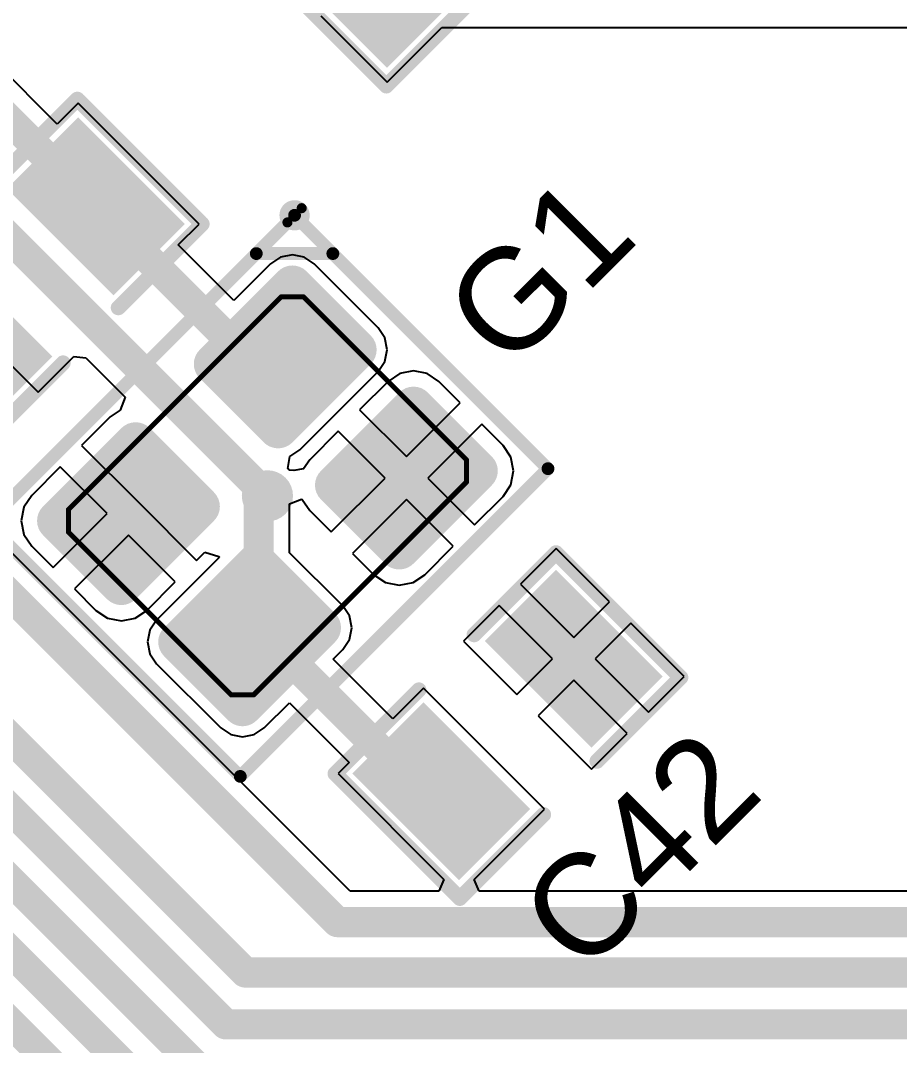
# Model space of a CAD drawing. Header units: millimetres. Extents: x 95 to 305, y 96 to 295.
# Drawn here: x 207.91 to 216.64, y 129.08 to 139.25 of the extents above; entities that cross this region are included whole.
import ezdxf

# ---------------------------------------------------------------- set-up
doc = ezdxf.new("R2010")
doc.units = ezdxf.units.MM
for name, color, linetype in [('Mechanical13', 56, 'Continuous'), ('Mechanical15', 56, 'Continuous'), ('TopLayer', 1, 'Continuous'), ('TopOverlay', 2, 'Continuous'), ('TopPaste', 8, 'Continuous'), ('TopSolder', 216, 'Continuous')]:
    doc.layers.add(name, color=color, linetype=linetype)
doc.styles.add('Arial', font='arial.ttf', dxfattribs={"height": 0.2})

# ---------------------------------------------------------------- blocks, each defined once
blk = doc.blocks.new('RES0805_118')
at = {"layer": 'TopLayer'}
for points in [[(-1.38780139, 0.6782968399999999), (-0.4878006499999999, 0.6782968399999999), (-0.4878006499999999, -0.7187031599999999), (-1.38780139, -0.7187031599999999)], [(0.49219993, 0.67829938), (1.39220067, 0.67829938), (1.39220067, -0.7187006199999999), (0.49219993, -0.7187006199999999)]]:
    blk.add_hatch(color=1, dxfattribs=at).paths.add_polyline_path(points)
at = {"layer": 'TopPaste'}
for points in [[(-1.38780139, 0.6782968399999999), (-0.4878006499999999, 0.6782968399999999), (-0.4878006499999999, -0.7187031599999999), (-1.38780139, -0.7187031599999999)], [(0.49219993, 0.67829938), (1.39220067, 0.67829938), (1.39220067, -0.7187006199999999), (0.49219993, -0.7187006199999999)]]:
    blk.add_hatch(color=8, dxfattribs=at).paths.add_polyline_path(points)
at = {"layer": 'TopSolder'}
for points in [[(-1.43780129, 0.72829674), (-0.43780075, 0.72829674), (-0.43780075, -0.76870306), (-1.43780129, -0.76870306)], [(0.44220003, 0.72829928), (1.44220057, 0.72829928), (1.44220057, -0.76870052), (0.44220003, -0.76870052)]]:
    blk.add_hatch(color=216, dxfattribs=at).paths.add_polyline_path(points)
at = {"layer": 'TopOverlay', "const_width": 0.1499997}
for points in [[(-0.47500032, 0.8500008399999999), (-1.5750032, 0.8500008399999999)], [(1.5750032, 0.8500008399999999), (0.47500032, 0.8500008399999999)], [(-1.57500066, -0.87499952), (-1.57500066, 0.8249970799999999)], [(1.57500066, -0.87499952), (1.57500066, 0.8249970799999999)], [(-0.4499991, -0.90000074), (-1.57500066, -0.90000074)], [(1.57500066, -0.90000074), (0.47500032, -0.90000074)]]:
    blk.add_lwpolyline(points, dxfattribs=at)
at = {"layer": 'TopOverlay', "const_width": 0.07499858}
for points in [[(-1.61250376, 0.8500008399999999, 1), (-1.53750264, 0.8500008399999999, 1)], [(-0.5125008799999999, 0.8500008399999999, 1), (-0.43749976, 0.8500008399999999, 1)], [(0.43749976, 0.8500008399999999, 1), (0.5125008799999999, 0.8500008399999999, 1)], [(1.53750264, 0.8500008399999999, 1), (1.61250376, 0.8500008399999999, 1)], [(-1.61250122, 0.8249970799999999, 1), (-1.5375001, 0.8249970799999999, 1)], [(1.5375001, 0.8249970799999999, 1), (1.61250122, 0.8249970799999999, 1)], [(-1.61250122, -0.87499952, 1), (-1.5375001, -0.87499952, 1)], [(1.5375001, -0.87499952, 1), (1.61250122, -0.87499952, 1)], [(-1.61250122, -0.90000074, 1), (-1.5375001, -0.90000074, 1)], [(-0.4874996599999999, -0.90000074, 1), (-0.41249854, -0.90000074, 1)], [(0.43749976, -0.90000074, 1), (0.5125008799999999, -0.90000074, 1)], [(1.5375001, -0.90000074, 1), (1.61250122, -0.90000074, 1)]]:
    blk.add_lwpolyline(points, format="xyb", close=True, dxfattribs=at)
blk = doc.blocks.new('TSX_3225_153')
at = {"layer": 'Mechanical15'}
h = blk.add_hatch(color=56, dxfattribs=at)
edge = h.paths.add_edge_path()
edge.add_arc((0, 0), 0.254, 0, 360)
at = {"layer": 'TopLayer'}
h = blk.add_hatch(color=1, dxfattribs=at)
edge = h.paths.add_edge_path()
edge.add_arc((-1.65000051, 1.30000121), 0.1499997, 90, 180)
edge.add_line((-1.80000021, 1.30000121), (-1.80000021, 0.4000004699999999))
edge.add_arc((-1.65000051, 0.4000004699999999), 0.1499997, 180, 270.0000000000001)
edge.add_line((-1.65000051, 0.25000077), (-0.5500001699999999, 0.25000077))
edge.add_arc((-0.55000017, 0.4000004699999999), 0.1499997, 270, 360)
edge.add_line((-0.4000004700000001, 0.4000004699999999), (-0.4000004700000001, 1.30000121))
edge.add_arc((-0.55000017, 1.30000121), 0.1499997, 0, 90)
edge.add_line((-0.55000017, 1.45000091), (-1.65000051, 1.45000091))
h = blk.add_hatch(color=1, dxfattribs=at)
edge = h.paths.add_edge_path()
edge.add_arc((0.54999763, 1.29999867), 0.1499997, 90, 180)
edge.add_line((0.3999979300000001, 1.29999867), (0.3999979300000001, 0.3999979300000001))
edge.add_arc((0.54999763, 0.39999793), 0.1499997, 180, 270)
edge.add_line((0.54999763, 0.24999823), (1.64999797, 0.24999823))
edge.add_arc((1.64999797, 0.39999793), 0.1499997, 270, 360)
edge.add_line((1.79999767, 0.39999793), (1.79999767, 1.29999867))
edge.add_arc((1.64999797, 1.29999867), 0.1499997, 0, 90)
edge.add_line((1.64999797, 1.44999837), (0.54999763, 1.44999837))
h = blk.add_hatch(color=1, dxfattribs=at)
edge = h.paths.add_edge_path()
edge.add_arc((-1.65000051, -0.4000004699999999), 0.1499997, 90, 180)
edge.add_line((-1.80000021, -0.4000004699999999), (-1.80000021, -1.30000121))
edge.add_arc((-1.65000051, -1.30000121), 0.1499997, 180, 270.0000000000001)
edge.add_line((-1.65000051, -1.45000091), (-0.5500001699999999, -1.45000091))
edge.add_arc((-0.55000017, -1.30000121), 0.1499997, 270, 360)
edge.add_line((-0.4000004700000001, -1.30000121), (-0.4000004700000001, -0.4000004699999999))
edge.add_arc((-0.55000017, -0.4000004699999999), 0.1499997, 0, 90)
edge.add_line((-0.55000017, -0.25000077), (-1.65000051, -0.25000077))
h = blk.add_hatch(color=1, dxfattribs=at)
edge = h.paths.add_edge_path()
edge.add_arc((0.55000017, -0.4000004699999999), 0.1499997, 90, 180)
edge.add_line((0.4000004700000001, -0.4000004699999999), (0.4000004700000001, -1.30000121))
edge.add_arc((0.55000017, -1.30000121), 0.1499997, 180, 270)
edge.add_line((0.55000017, -1.45000091), (1.65000051, -1.45000091))
edge.add_arc((1.65000051, -1.30000121), 0.1499997, 270, 360)
edge.add_line((1.80000021, -1.30000121), (1.80000021, -0.4000004699999999))
edge.add_arc((1.65000051, -0.4000004699999999), 0.1499997, 0, 90.0000000000001)
edge.add_line((1.65000051, -0.25000077), (0.5500001699999999, -0.25000077))
at = {"layer": 'TopPaste'}
h = blk.add_hatch(color=8, dxfattribs=at)
edge = h.paths.add_edge_path()
edge.add_arc((-1.65000051, 1.30000121), 0.1499997, 90, 180)
edge.add_line((-1.80000021, 1.30000121), (-1.80000021, 0.4000004699999999))
edge.add_arc((-1.65000051, 0.4000004699999999), 0.1499997, 180, 270.0000000000001)
edge.add_line((-1.65000051, 0.25000077), (-0.5500001699999999, 0.25000077))
edge.add_arc((-0.55000017, 0.4000004699999999), 0.1499997, 270, 360)
edge.add_line((-0.4000004700000001, 0.4000004699999999), (-0.4000004700000001, 1.30000121))
edge.add_arc((-0.55000017, 1.30000121), 0.1499997, 0, 90)
edge.add_line((-0.55000017, 1.45000091), (-1.65000051, 1.45000091))
h = blk.add_hatch(color=8, dxfattribs=at)
edge = h.paths.add_edge_path()
edge.add_arc((0.54999763, 1.29999867), 0.1499997, 90, 180)
edge.add_line((0.3999979300000001, 1.29999867), (0.3999979300000001, 0.3999979300000001))
edge.add_arc((0.54999763, 0.39999793), 0.1499997, 180, 270)
edge.add_line((0.54999763, 0.24999823), (1.64999797, 0.24999823))
edge.add_arc((1.64999797, 0.39999793), 0.1499997, 270, 360)
edge.add_line((1.79999767, 0.39999793), (1.79999767, 1.29999867))
edge.add_arc((1.64999797, 1.29999867), 0.1499997, 0, 90)
edge.add_line((1.64999797, 1.44999837), (0.54999763, 1.44999837))
h = blk.add_hatch(color=8, dxfattribs=at)
edge = h.paths.add_edge_path()
edge.add_arc((-1.65000051, -0.4000004699999999), 0.1499997, 90, 180)
edge.add_line((-1.80000021, -0.4000004699999999), (-1.80000021, -1.30000121))
edge.add_arc((-1.65000051, -1.30000121), 0.1499997, 180, 270.0000000000001)
edge.add_line((-1.65000051, -1.45000091), (-0.5500001699999999, -1.45000091))
edge.add_arc((-0.55000017, -1.30000121), 0.1499997, 270, 360)
edge.add_line((-0.4000004700000001, -1.30000121), (-0.4000004700000001, -0.4000004699999999))
edge.add_arc((-0.55000017, -0.4000004699999999), 0.1499997, 0, 90)
edge.add_line((-0.55000017, -0.25000077), (-1.65000051, -0.25000077))
h = blk.add_hatch(color=8, dxfattribs=at)
edge = h.paths.add_edge_path()
edge.add_arc((0.55000017, -0.4000004699999999), 0.1499997, 90, 180)
edge.add_line((0.4000004700000001, -0.4000004699999999), (0.4000004700000001, -1.30000121))
edge.add_arc((0.55000017, -1.30000121), 0.1499997, 180, 270)
edge.add_line((0.55000017, -1.45000091), (1.65000051, -1.45000091))
edge.add_arc((1.65000051, -1.30000121), 0.1499997, 270, 360)
edge.add_line((1.80000021, -1.30000121), (1.80000021, -0.4000004699999999))
edge.add_arc((1.65000051, -0.4000004699999999), 0.1499997, 0, 90.0000000000001)
edge.add_line((1.65000051, -0.25000077), (0.5500001699999999, -0.25000077))
at = {"layer": 'TopSolder'}
h = blk.add_hatch(color=216, dxfattribs=at)
edge = h.paths.add_edge_path()
edge.add_arc((-1.65000051, 1.30000121), 0.1999996, 90, 180)
edge.add_line((-1.85000011, 1.30000121), (-1.85000011, 0.4000004699999999))
edge.add_arc((-1.65000051, 0.4000004699999999), 0.1999996, 180, 269.9999999999999)
edge.add_line((-1.65000051, 0.2000008699999999), (-0.5500001699999999, 0.2000008699999999))
edge.add_arc((-0.55000017, 0.4000004699999999), 0.1999996, 270, 360)
edge.add_line((-0.35000057, 0.4000004699999999), (-0.35000057, 1.30000121))
edge.add_arc((-0.55000017, 1.30000121), 0.1999996, 0, 90)
edge.add_line((-0.55000017, 1.50000081), (-1.65000051, 1.50000081))
h = blk.add_hatch(color=216, dxfattribs=at)
edge = h.paths.add_edge_path()
edge.add_arc((0.54999763, 1.29999867), 0.1999996, 90, 180)
edge.add_line((0.34999803, 1.29999867), (0.34999803, 0.3999979300000001))
edge.add_arc((0.54999763, 0.39999793), 0.1999996, 180, 270)
edge.add_line((0.54999763, 0.19999833), (1.64999797, 0.19999833))
edge.add_arc((1.64999797, 0.39999793), 0.1999996, 270, 360)
edge.add_line((1.84999757, 0.39999793), (1.84999757, 1.29999867))
edge.add_arc((1.64999797, 1.29999867), 0.1999996, 0, 90)
edge.add_line((1.64999797, 1.49999827), (0.54999763, 1.49999827))
h = blk.add_hatch(color=216, dxfattribs=at)
edge = h.paths.add_edge_path()
edge.add_arc((-1.65000051, -0.4000004699999999), 0.1999996, 90, 180)
edge.add_line((-1.85000011, -0.4000004699999999), (-1.85000011, -1.30000121))
edge.add_arc((-1.65000051, -1.30000121), 0.1999996, 180, 269.9999999999999)
edge.add_line((-1.65000051, -1.50000081), (-0.5500001699999999, -1.50000081))
edge.add_arc((-0.55000017, -1.30000121), 0.1999996, 270, 360)
edge.add_line((-0.35000057, -1.30000121), (-0.35000057, -0.4000004699999999))
edge.add_arc((-0.55000017, -0.4000004699999999), 0.1999996, 0, 90)
edge.add_line((-0.55000017, -0.2000008699999999), (-1.65000051, -0.2000008699999999))
h = blk.add_hatch(color=216, dxfattribs=at)
edge = h.paths.add_edge_path()
edge.add_arc((0.55000017, -0.4000004699999999), 0.1999996, 90, 180)
edge.add_line((0.35000057, -0.4000004699999999), (0.35000057, -1.30000121))
edge.add_arc((0.55000017, -1.30000121), 0.1999996, 180, 270)
edge.add_line((0.55000017, -1.50000081), (1.65000051, -1.50000081))
edge.add_arc((1.65000051, -1.30000121), 0.1999996, 270, 360)
edge.add_line((1.85000011, -1.30000121), (1.85000011, -0.4000004699999999))
edge.add_arc((1.65000051, -0.4000004699999999), 0.1999996, 0, 89.99999999999987)
edge.add_line((1.65000051, -0.2000008699999999), (0.5500001699999999, -0.2000008699999999))
at = {"layer": 'Mechanical13', "const_width": 0.0499999}
for points in [[(-1.49266656, 1.3000736), (-1.64974016, 1.143)], [(1.49392386, 1.3000736), (-1.49266656, 1.3000736)], [(1.6502253, 1.14377216), (1.49392386, 1.3000736)], [(-1.64974016, -1.143), (-1.64974016, 1.143)], [(1.6502253, -1.143), (1.6502253, 1.14377216)], [(-1.49282912, -1.29991104), (-1.64974016, -1.143)], [(1.6502253, -1.143), (1.49331426, -1.29991104)], [(1.49331426, -1.29991104), (-1.49282912, -1.29991104)]]:
    blk.add_lwpolyline(points, dxfattribs=at)
at = {"layer": 'Mechanical13', "const_width": 0.02499868}
for points in [[(-1.5051659, 1.3000736, 1), (-1.48016722, 1.3000736, 1)], [(-1.5051659, 1.3000736, 1), (-1.48016722, 1.3000736, 1)], [(1.48142452, 1.3000736, 1), (1.5064232, 1.3000736, 1)], [(1.48142452, 1.3000736, 1), (1.5064232, 1.3000736, 1)], [(-1.6622395, 1.143, 1), (-1.63724082, 1.143, 1)], [(-1.6622395, 1.143, 1), (-1.63724082, 1.143, 1)], [(1.63772596, 1.14377216, 1), (1.66272464, 1.14377216, 1)], [(1.63772596, 1.14377216, 1), (1.66272464, 1.14377216, 1)], [(-1.6622395, -1.143, 1), (-1.63724082, -1.143, 1)], [(-1.6622395, -1.143, 1), (-1.63724082, -1.143, 1)], [(1.63772596, -1.143, 1), (1.66272464, -1.143, 1)], [(1.63772596, -1.143, 1), (1.66272464, -1.143, 1)], [(-1.50532846, -1.29991104, 1), (-1.48032978, -1.29991104, 1)], [(-1.50532846, -1.29991104, 1), (-1.48032978, -1.29991104, 1)], [(1.48081492, -1.29991104, 1), (1.5058136, -1.29991104, 1)], [(1.48081492, -1.29991104, 1), (1.5058136, -1.29991104, 1)]]:
    blk.add_lwpolyline(points, format="xyb", close=True, dxfattribs=at)
at = {"layer": 'Mechanical15', "const_width": 0.127}
for points in [[(2.159, 1.778), (-2.159, 1.778)], [(-2.159, -1.778), (-2.159, 1.778)], [(2.159, -1.778), (2.159, 1.778)], [(2.159, -1.778), (-2.159, -1.778)]]:
    blk.add_lwpolyline(points, dxfattribs=at)
at = {"layer": 'Mechanical15', "const_width": 0.0635}
for points in [[(-2.19075, 1.778, 1), (-2.12725, 1.778, 1)], [(-2.19075, 1.778, 1), (-2.12725, 1.778, 1)], [(2.12725, 1.778, 1), (2.19075, 1.778, 1)], [(2.12725, 1.778, 1), (2.19075, 1.778, 1)], [(-2.19075, -1.778, 1), (-2.12725, -1.778, 1)], [(-2.19075, -1.778, 1), (-2.12725, -1.778, 1)], [(2.12725, -1.778, 1), (2.19075, -1.778, 1)], [(2.12725, -1.778, 1), (2.19075, -1.778, 1)]]:
    blk.add_lwpolyline(points, format="xyb", close=True, dxfattribs=at)
at = {"layer": 'TopOverlay', "const_width": 0.127}
for points in [[(2.159, 1.778), (-2.159, 1.778)], [(-2.159, -1.24100082), (-2.159, 1.778)], [(2.159, -1.778), (2.159, 1.778)], [(-1.62199828, -1.778), (-2.159, -1.24100082)], [(2.159, -1.778), (-1.62199828, -1.778)]]:
    blk.add_lwpolyline(points, dxfattribs=at)
at = {"layer": 'TopOverlay'}
for points, const_width in [([(-2.19075, 1.778, 1), (-2.12725, 1.778, 1)], 0.0635), ([(-2.19075, 1.778, 1), (-2.12725, 1.778, 1)], 0.0635), ([(2.12725, 1.778, 1), (2.19075, 1.778, 1)], 0.0635), ([(2.12725, 1.778, 1), (2.19075, 1.778, 1)], 0.0635), ([(-2.19075, -1.24100082, 1), (-2.12725, -1.24100082, 1)], 0.0635), ([(-2.19075, -1.24100082, 1), (-2.12725, -1.24100082, 1)], 0.0635), ([(-2.0590002, -1.778, 1), (-2.2589998, -1.778, 1)], 0.0999998), ([(-2.28399848, -1.778, 1), (-2.23400112, -1.778, 1)], 0.0499999), ([(-2.08399888, -1.778, 1), (-2.03400152, -1.778, 1)], 0.0499999), ([(-1.65374828, -1.778, 1), (-1.59024828, -1.778, 1)], 0.0635), ([(-1.65374828, -1.778, 1), (-1.59024828, -1.778, 1)], 0.0635), ([(2.12725, -1.778, 1), (2.19075, -1.778, 1)], 0.0635), ([(2.12725, -1.778, 1), (2.19075, -1.778, 1)], 0.0635)]:
    blk.add_lwpolyline(points, format="xyb", close=True, dxfattribs=dict(at, const_width=const_width))
blk = doc.blocks.new('CAP0805_162')
at = {"layer": 'TopLayer'}
for points in [[(-1.37900029, 0.70449948), (-0.47899955, 0.70449948), (-0.47899955, -0.69250052), (-1.37900029, -0.69250052)], [(0.48100107, 0.70449948), (1.38100181, 0.70449948), (1.38100181, -0.69250052), (0.48100107, -0.69250052)]]:
    blk.add_hatch(color=1, dxfattribs=at).paths.add_polyline_path(points)
at = {"layer": 'TopPaste'}
for points in [[(-1.37900029, 0.70449948), (-0.47899955, 0.70449948), (-0.47899955, -0.69250052), (-1.37900029, -0.69250052)], [(0.48100107, 0.70449948), (1.38100181, 0.70449948), (1.38100181, -0.69250052), (0.48100107, -0.69250052)]]:
    blk.add_hatch(color=8, dxfattribs=at).paths.add_polyline_path(points)
at = {"layer": 'TopSolder'}
for points in [[(-1.42900019, 0.7544993799999999), (-0.42899965, 0.7544993799999999), (-0.42899965, -0.7425004199999999), (-1.42900019, -0.7425004199999999)], [(0.4310011699999999, 0.7544993799999999), (1.43100171, 0.7544993799999999), (1.43100171, -0.7425004199999999), (0.4310011699999999, -0.7425004199999999)]]:
    blk.add_hatch(color=216, dxfattribs=at).paths.add_polyline_path(points)
at = {"layer": 'TopOverlay', "const_width": 0.1499997}
for points in [[(-0.37500052, 0.8750020599999999), (-1.55000198, 0.8750020599999999)], [(-1.55000198, -0.8500008399999999), (-1.55000198, 0.8500008399999999)], [(1.54999944, 0.87499952), (0.3999992, 0.87499952)], [(1.54999944, -0.85000338), (1.54999944, 0.8499983)], [(-0.37500052, -0.8750020599999999), (-1.55000198, -0.8750020599999999)], [(1.54999944, -0.8750045999999999), (0.37500052, -0.8750045999999999)]]:
    blk.add_lwpolyline(points, dxfattribs=at)
at = {"layer": 'TopOverlay', "const_width": 0.07499858}
for points in [[(-1.58750254, 0.8750020599999999, 1), (-1.51250142, 0.8750020599999999, 1)], [(-1.58750254, 0.8500008399999999, 1), (-1.51250142, 0.8500008399999999, 1)], [(-0.41250108, 0.8750020599999999, 1), (-0.33749996, 0.8750020599999999, 1)], [(0.36249864, 0.87499952, 1), (0.43749976, 0.87499952, 1)], [(1.51249888, 0.87499952, 1), (1.5875, 0.87499952, 1)], [(1.51249888, 0.8499983, 1), (1.5875, 0.8499983, 1)], [(-1.58750254, -0.8500008399999999, 1), (-1.51250142, -0.8500008399999999, 1)], [(-1.58750254, -0.8750020599999999, 1), (-1.51250142, -0.8750020599999999, 1)], [(-0.41250108, -0.8750020599999999, 1), (-0.33749996, -0.8750020599999999, 1)], [(0.33749996, -0.8750045999999999, 1), (0.41250108, -0.8750045999999999, 1)], [(1.51249888, -0.85000338, 1), (1.5875, -0.85000338, 1)], [(1.51249888, -0.8750045999999999, 1), (1.5875, -0.8750045999999999, 1)]]:
    blk.add_lwpolyline(points, format="xyb", close=True, dxfattribs=at)
blk = doc.blocks.new('CAP0805_163')
at = {"layer": 'TopLayer'}
for points in [[(-1.37899775, 0.70449948), (-0.47899701, 0.70449948), (-0.47899701, -0.69250052), (-1.37899775, -0.69250052)], [(0.48100107, 0.70449948), (1.38100181, 0.70449948), (1.38100181, -0.69250052), (0.48100107, -0.69250052)]]:
    blk.add_hatch(color=1, dxfattribs=at).paths.add_polyline_path(points)
at = {"layer": 'TopPaste'}
for points in [[(-1.37899775, 0.70449948), (-0.47899701, 0.70449948), (-0.47899701, -0.69250052), (-1.37899775, -0.69250052)], [(0.48100107, 0.70449948), (1.38100181, 0.70449948), (1.38100181, -0.69250052), (0.48100107, -0.69250052)]]:
    blk.add_hatch(color=8, dxfattribs=at).paths.add_polyline_path(points)
at = {"layer": 'TopSolder'}
for points in [[(-1.42899765, 0.7544993799999999), (-0.42899711, 0.7544993799999999), (-0.42899711, -0.7425004199999999), (-1.42899765, -0.7425004199999999)], [(0.4310011699999999, 0.7544993799999999), (1.43100171, 0.7544993799999999), (1.43100171, -0.7425004199999999), (0.4310011699999999, -0.7425004199999999)]]:
    blk.add_hatch(color=216, dxfattribs=at).paths.add_polyline_path(points)
at = {"layer": 'TopOverlay', "const_width": 0.1499997}
for points in [[(-1.54999944, 0.8750045999999999), (-0.37500052, 0.8750020599999999)], [(-1.5499969, 0.8500008399999999), (-1.54999944, -0.8499983)], [(0.3999992, 0.87499952), (1.54999944, 0.87499952)], [(1.54999944, 0.8499983), (1.54999944, -0.85000338)], [(-1.54999944, -0.87499952), (-0.37500052, -0.8750020599999999)], [(0.37500052, -0.8750045999999999), (1.54999944, -0.8750045999999999)]]:
    blk.add_lwpolyline(points, dxfattribs=at)
at = {"layer": 'TopOverlay', "const_width": 0.07499858}
for points in [[(-1.5875, 0.8750045999999999, 1), (-1.51249888, 0.8750045999999999, 1)], [(-1.58749746, 0.8500008399999999, 1), (-1.51249634, 0.8500008399999999, 1)], [(-0.41250108, 0.8750020599999999, 1), (-0.33749996, 0.8750020599999999, 1)], [(0.36249864, 0.87499952, 1), (0.43749976, 0.87499952, 1)], [(1.51249888, 0.87499952, 1), (1.5875, 0.87499952, 1)], [(1.51249888, 0.8499983, 1), (1.5875, 0.8499983, 1)], [(-1.5875, -0.8499983, 1), (-1.51249888, -0.8499983, 1)], [(-1.5875, -0.87499952, 1), (-1.51249888, -0.87499952, 1)], [(-0.41250108, -0.8750020599999999, 1), (-0.33749996, -0.8750020599999999, 1)], [(0.33749996, -0.8750045999999999, 1), (0.41250108, -0.8750045999999999, 1)], [(1.51249888, -0.85000338, 1), (1.5875, -0.85000338, 1)], [(1.51249888, -0.8750045999999999, 1), (1.5875, -0.8750045999999999, 1)]]:
    blk.add_lwpolyline(points, format="xyb", close=True, dxfattribs=at)

msp = doc.modelspace()

# ---------------------------------------------------------------- linework, layer by layer
at = {"layer": 'TopLayer'}
for p, q in [((210.89240778, 139.29412324), (211.55109582, 138.6354352)), ((211.55109582, 138.6354352), (212.0937465, 139.17808588)), ((212.0937465, 139.17808588), (236.08394998, 139.17808588)), ((208.27745492, 138.21893108), (207.58009538, 138.91628808)), ((208.48542758, 138.42690374), (208.27745492, 138.21893108)), ((209.68538708, 137.22694424), (208.48542758, 138.42690374)), ((211.18406328, 130.60587798), (204.10537792, 137.68456588)), ((209.47741188, 137.01896904), (209.68538708, 137.22694424)), ((210.0296155, 136.46676796), (209.47741188, 137.01896904)), ((210.61088688, 136.92133906), (210.49383352, 136.89805488)), ((210.72794024, 136.89805488), (210.61088688, 136.92133906)), ((210.39459826, 136.83175072), (210.0296155, 136.46676796)), ((210.49383352, 136.89805488), (210.39459826, 136.83175072)), ((210.82717296, 136.83175072), (210.72794024, 136.89805488)), ((211.46356996, 136.19535372), (210.82717296, 136.83175072)), ((207.45200064, 136.19350714), (208.08733084, 135.55817694)), ((211.52987412, 136.096121), (211.46356996, 136.19535372)), ((211.5531583, 135.97906764), (211.52987412, 136.096121)), ((208.40493498, 135.87578108), (208.44087852, 135.91172208)), ((208.44087852, 135.91172208), (208.5622321, 135.8980899)), ((208.5622321, 135.8980899), (208.95183762, 135.50848438)), ((211.52987412, 135.86201428), (211.5531583, 135.97906764)), ((208.08733084, 135.55817694), (208.40493498, 135.87578108)), ((211.46356996, 135.76277902), (211.52987412, 135.86201428)), ((210.68575338, 134.98496244), (211.46356996, 135.76277902)), ((211.67640672, 135.74307116), (211.56063352, 135.66571546)), ((211.81296982, 135.77023646), (211.67640672, 135.74307116)), ((211.94953292, 135.74307116), (211.81296982, 135.77023646)), ((212.06530612, 135.66571546), (211.94953292, 135.74307116)), ((211.56063352, 135.66571546), (211.27779944, 135.38288138)), ((212.27743422, 135.45358736), (212.06530612, 135.66571546)), ((208.95183762, 135.50848438), (208.90220856, 135.3785075)), ((208.90220856, 135.3785075), (208.80291488, 135.3121627)), ((211.27779944, 135.38288138), (211.74226384, 134.91841698)), ((211.74226384, 134.91841698), (212.27743422, 135.45358736)), ((208.80291488, 135.3121627), (208.52006556, 135.02931338)), ((212.48956486, 135.24145672), (211.95439448, 134.70628634)), ((212.70170058, 135.029321), (212.48956486, 135.24145672)), ((211.0656688, 135.17075074), (210.78281694, 134.88789888)), ((211.5301332, 134.70628634), (211.0656688, 135.17075074)), ((208.52006556, 135.02931338), (209.09059782, 134.45878366)), ((210.58652066, 134.91865828), (210.68575338, 134.98496244)), ((212.77905628, 134.9135478), (212.70170058, 135.029321)), ((210.56653848, 134.8021307), (210.58652066, 134.91865828)), ((210.78281694, 134.88789888), (210.72178836, 134.79656302)), ((212.80622158, 134.7769847), (212.77905628, 134.9135478)), ((208.30793492, 134.81718274), (208.0250983, 134.53434612)), ((208.77239932, 134.35271834), (208.30793492, 134.81718274)), ((210.57834186, 134.7840332), (210.56653848, 134.8021307)), ((210.62601004, 134.77956788), (210.57834186, 134.7840332)), ((210.72178836, 134.79656302), (210.62601004, 134.77956788)), ((212.77905628, 134.6404216), (212.80622158, 134.7769847)), ((210.99494504, 134.17109818), (211.5301332, 134.70628634)), ((211.95439448, 134.70628634), (212.4188665, 134.24181432)), ((212.70170058, 134.5246484), (212.77905628, 134.6404216)), ((208.0250983, 134.53434612), (207.9477426, 134.41857292)), ((210.58234236, 134.451725), (210.69987324, 134.4949304)), ((210.69987324, 134.4949304), (210.70934236, 134.4931905)), ((210.70934236, 134.4931905), (210.78281694, 134.38322628)), ((211.74226384, 134.49415316), (211.20707568, 133.95896754)), ((212.20673586, 134.02968368), (211.74226384, 134.49415316)), ((212.4188665, 134.24181432), (212.70170058, 134.5246484)), ((207.9477426, 134.41857292), (207.9205773, 134.28200982)), ((209.09059782, 134.45878366), (209.66113262, 133.88824632)), ((210.58234236, 133.965315), (210.58234236, 134.451725)), ((210.78281694, 134.38322628), (210.99494504, 134.17109818)), ((207.9205773, 134.28200982), (207.9477426, 134.14544672)), ((208.2372264, 133.81754542), (208.77239932, 134.35271834)), ((207.9477426, 134.14544672), (208.0250983, 134.02967352)), ((208.9845325, 134.14058516), (208.44935958, 133.60541224)), ((209.44900198, 133.67611568), (208.9845325, 134.14058516)), ((208.0250983, 134.02967352), (208.2372264, 133.81754542)), ((209.66113262, 133.88824632), (209.74343624, 133.97054994)), ((209.74343624, 133.97054994), (209.8812414, 133.92874916)), ((211.1100172, 133.43764016), (210.58234236, 133.965315)), ((211.20707568, 133.95896754), (211.4192114, 133.74683182)), ((211.923884, 133.74683182), (212.20673586, 134.02968368)), ((213.22835942, 134.00751202), (212.8748092, 133.6539618)), ((213.75762938, 133.47824206), (213.22835942, 134.00751202)), ((209.88364932, 133.91664098), (209.26322892, 133.29622058)), ((209.8812414, 133.92874916), (209.88364932, 133.91664098)), ((209.16616536, 133.39327906), (209.44900198, 133.67611568)), ((211.4192114, 133.74683182), (211.5349846, 133.66947612)), ((211.5349846, 133.66947612), (211.6715477, 133.64231082)), ((211.6715477, 133.64231082), (211.8081108, 133.66947612)), ((211.8081108, 133.66947612), (211.923884, 133.74683182)), ((212.8748092, 133.6539618), (213.40407662, 133.12469184)), ((208.44935958, 133.60541224), (208.66149276, 133.39327906)), ((213.40407662, 133.12469184), (213.75762938, 133.47824206)), ((208.66149276, 133.39327906), (208.77726596, 133.31592336)), ((209.05039216, 133.31592336), (209.16616536, 133.39327906)), ((211.17632136, 133.33840744), (211.1100172, 133.43764016)), ((212.66267856, 133.44183116), (212.30912326, 133.08827586)), ((213.19194598, 132.9125612), (212.66267856, 133.44183116)), ((208.77726596, 133.31592336), (208.91382906, 133.28875806)), ((208.91382906, 133.28875806), (209.05039216, 133.31592336)), ((209.26322892, 133.29622058), (209.19692476, 133.19698532)), ((211.19960554, 133.22135408), (211.17632136, 133.33840744)), ((213.96976002, 133.26611142), (213.6162098, 132.9125612)), ((214.49902998, 132.73684146), (213.96976002, 133.26611142)), ((209.19692476, 133.19698532), (209.17364058, 133.07993196)), ((211.17632136, 133.10430072), (211.19960554, 133.22135408)), ((209.17364058, 133.07993196), (209.19692476, 132.9628786)), ((211.1100172, 133.00506546), (211.17632136, 133.10430072)), ((212.30912326, 133.08827586), (212.83839322, 132.5590059)), ((209.19692476, 132.9628786), (209.26322892, 132.86364588)), ((211.0143735, 132.90942176), (211.1100172, 133.00506546)), ((209.26322892, 132.86364588), (209.89962592, 132.22724888)), ((211.60767686, 132.3161184), (211.0143735, 132.90942176)), ((212.83839322, 132.5590059), (213.19194598, 132.9125612)), ((213.6162098, 132.9125612), (214.14547976, 132.38329124)), ((214.14547976, 132.38329124), (214.49902998, 132.73684146)), ((213.40407662, 132.70043056), (213.05052386, 132.34687526)), ((213.93334912, 132.1711606), (213.40407662, 132.70043056)), ((211.91314234, 132.62158388), (211.60767686, 132.3161184)), ((213.11310184, 131.42162438), (211.91314234, 132.62158388)), ((210.33220062, 132.22724888), (210.58179626, 132.47684452)), ((210.58179626, 132.47684452), (211.17509962, 131.88354116)), ((213.05052386, 132.34687526), (213.57979382, 131.8176053)), ((209.89962592, 132.22724888), (209.99885864, 132.16094472)), ((210.23296536, 132.16094472), (210.33220062, 132.22724888)), ((209.99885864, 132.16094472), (210.115912, 132.13766054)), ((210.115912, 132.13766054), (210.23296536, 132.16094472)), ((213.57979382, 131.8176053), (213.93334912, 132.1711606)), ((211.17509962, 131.88354116), (211.06461724, 131.77305878)), ((211.06461724, 131.77305878), (212.11446528, 130.72321074)), ((212.4146882, 130.72321074), (213.11310184, 131.42162438)), ((212.11446528, 130.72321074), (212.06586238, 130.60587798)), ((212.4632911, 130.60587798), (212.4146882, 130.72321074)), ((212.06586238, 130.60587798), (211.18406328, 130.60587798)), ((223.13637872, 130.60587798), (212.4632911, 130.60587798))]:
    msp.add_line(p, q, dxfattribs=at)
at = {"layer": 'TopLayer', "const_width": 0.2999994}
for points in [[(205.1265265, 139.7663702), (210.2764654, 134.6164313)], [(207.36380676, 138.69999946), (208.66114478, 137.40266144)], [(203.35876016, 137.9986064), (211.05736554, 130.30000102)], [(202.65165464, 137.29150088), (210.14315604, 129.79999948)], [(208.71114468, 137.35266154), (210.15544964, 135.90835658)], [(202.29810442, 136.93794812), (209.9503548, 129.28569774)], [(201.59099636, 136.2308426), (210.97180056, 126.8500384)], [(202.32488618, 136.20406338), (209.69325092, 128.83569864)], [(201.2374436, 135.87728984), (212.19999978, 124.91473366)], [(210.15544964, 135.90835658), (210.54017582, 135.90835658)], [(210.2764654, 133.19879126), (210.2764654, 134.6164313)], [(210.2764654, 133.19879126), (210.32461364, 133.15064302)], [(210.18662306, 133.15064302), (210.32461364, 133.15064302)], [(210.34057754, 133.15064048), (210.34057754, 133.15064302)], [(210.34057754, 133.15064048), (211.89387644, 131.59734158)], [(211.89387644, 131.59734158), (212.08885954, 131.59734158)], [(211.05736554, 130.30000102), (223.13639142, 130.30000102)], [(210.14315604, 129.79999948), (222.90000378, 129.79999948)], [(209.9503548, 129.28569774), (218.50208776, 129.28569774)]]:
    msp.add_lwpolyline(points, dxfattribs=at)
at = {"layer": 'TopLayer', "const_width": 0.1499997}
for points in [[(208.5861462, 137.40266144, 1), (208.73614336, 137.40266144, 1)], [(208.6361461, 137.35266154, 1), (208.78614326, 137.35266154, 1)], [(210.08045106, 135.90835658, 1), (210.23044822, 135.90835658, 1)], [(210.08045106, 135.90835658, 1), (210.23044822, 135.90835658, 1)], [(210.46517724, 135.90835658, 1), (210.6151744, 135.90835658, 1)], [(210.20146682, 134.6164313, 1), (210.35146398, 134.6164313, 1)], [(210.20146682, 134.6164313, 1), (210.35146398, 134.6164313, 1)], [(210.20146682, 133.19879126, 1), (210.35146398, 133.19879126, 1)], [(210.20146682, 133.19879126, 1), (210.35146398, 133.19879126, 1)], [(210.11162448, 133.15064302, 1), (210.26162164, 133.15064302, 1)], [(210.24961506, 133.15064302, 1), (210.39961222, 133.15064302, 1)], [(210.24961506, 133.15064302, 1), (210.39961222, 133.15064302, 1)], [(210.26557896, 133.15064302, 1), (210.41557612, 133.15064302, 1)], [(210.26557896, 133.15064048, 1), (210.41557612, 133.15064048, 1)], [(210.26557896, 133.15064048, 1), (210.41557612, 133.15064048, 1)], [(211.81887786, 131.59734158, 1), (211.96887502, 131.59734158, 1)], [(211.81887786, 131.59734158, 1), (211.96887502, 131.59734158, 1)], [(212.01386096, 131.59734158, 1), (212.16385812, 131.59734158, 1)], [(210.98236696, 130.30000102, 1), (211.13236412, 130.30000102, 1)], [(210.98236696, 130.30000102, 1), (211.13236412, 130.30000102, 1)], [(210.06815746, 129.79999948, 1), (210.21815462, 129.79999948, 1)], [(210.06815746, 129.79999948, 1), (210.21815462, 129.79999948, 1)], [(209.87535622, 129.28569774, 1), (210.02535338, 129.28569774, 1)], [(209.87535622, 129.28569774, 1), (210.02535338, 129.28569774, 1)]]:
    msp.add_lwpolyline(points, format="xyb", close=True, dxfattribs=at)

# ---------------------------------------------------------------- block references
for name, p, rotation in [('RES0805_118', (212.05589796, 140.31162946), 225), ('CAP0805_162', (208.00000056, 136.75000082), 225), ('TSX_3225_153', (210.36339944, 134.52949726), 225), ('CAP0805_163', (212.75000122, 132.24999966), 45)]:
    msp.add_blockref(name, p, dxfattribs=dict(rotation=rotation))

# ---------------------------------------------------------------- texts
at = {"layer": 'TopOverlay', "style": 'Arial'}
for s, p in [('G1', (212.75000122, 135.75000028)), ('C42', (213.49999972, 129.74999958))]:
    msp.add_text(s, height=1.00000054, rotation=45, dxfattribs=at).set_placement(p)

doc.saveas('drawing.dxf')
